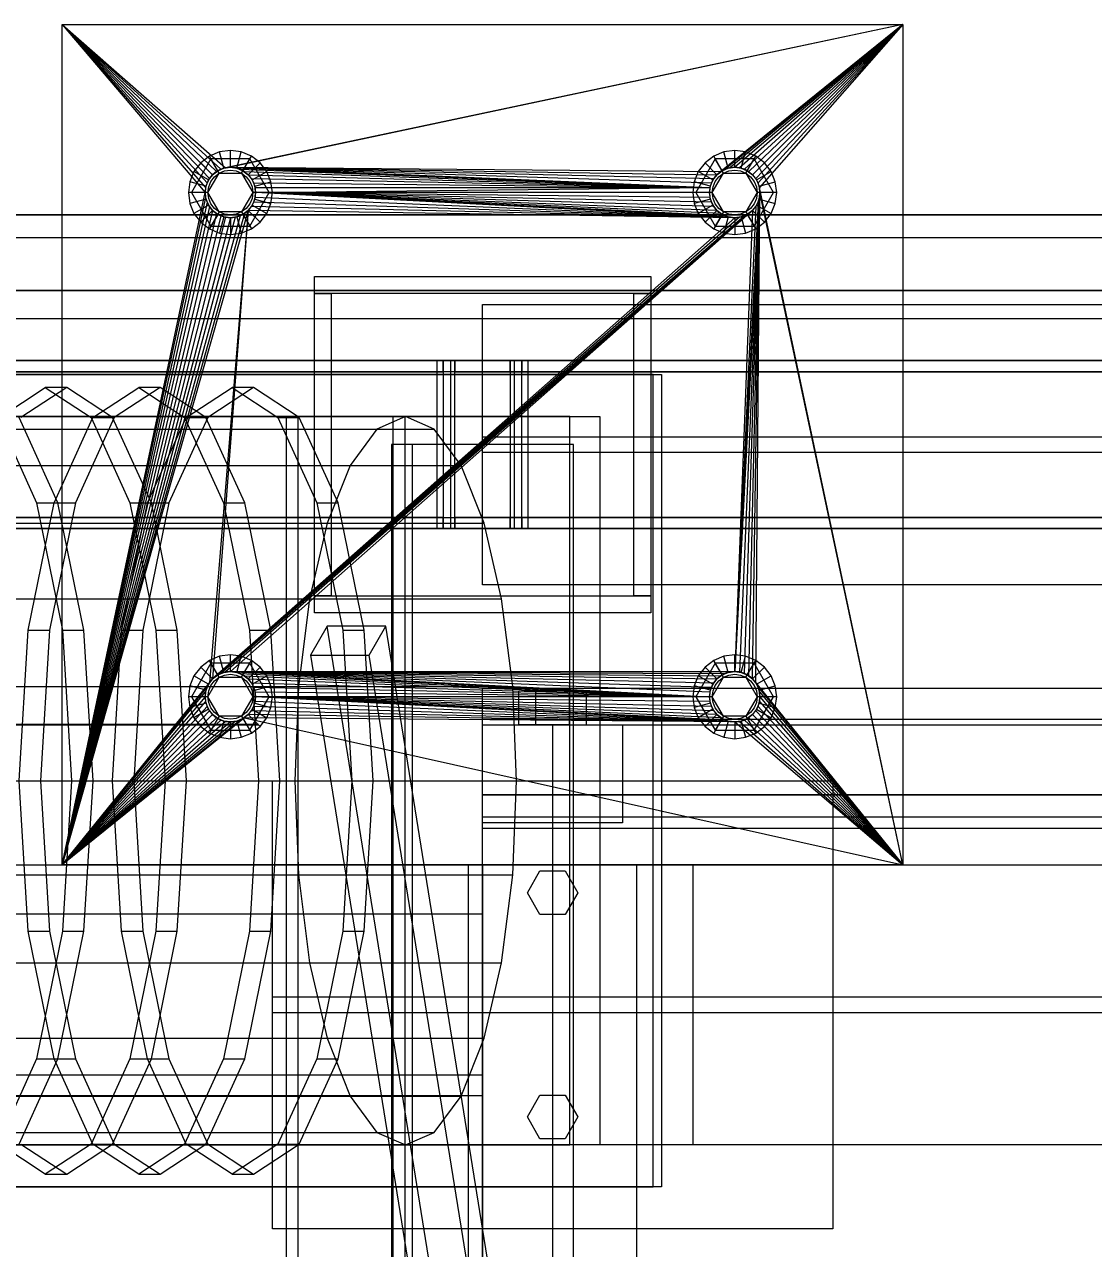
# Model space of a CAD drawing. Header units: millimetres. Extents: x -1970 to 34302, y -65268 to 6837.
# Drawn here: x 10406 to 10787.6, y -17537 to -17100 of the extents above; entities that cross this region are included whole.
import ezdxf

# ---------------------------------------------------------------- set-up
doc = ezdxf.new("R2010")
doc.units = ezdxf.units.MM
for name, color, linetype, lineweight in [('COTAS_O', 1, 'Continuous', 0), ('superior_C01', 7, 'Continuous', 0), ('superior_mezcladora', 7, 'Continuous', 0)]:
    doc.layers.add(name, color=color, linetype=linetype, lineweight=lineweight)
doc.dimstyles.new('R19_100', dxfattribs={"dimtxt": 250, "dimasz": 150, "dimexe": 150, "dimexo": 80, "dimgap": 100, "dimtad": 1, "dimtih": 1, "dimtoh": 1, "dimdsep": 46, "dimcen": 0.09, "dimadec": 0, "dimazin": 0, "dimtfac": 1, "dimtdec": 4, "dimtofl": 0, "dimtmove": 0, "dimatfit": 3, "dimfxl": 1, "dimtolj": 1, "dimtzin": 0, "dimarcsym": 0})

# ---------------------------------------------------------------- blocks, each defined once
blk = doc.blocks.new('*D29')
at = {"layer": 'COTAS_O', "color": 0, "lineweight": -2, "transparency": 16777216}
for p, q in [((10489.53, -17350), (9719.53, -17350)), ((9869.53, -18500), (9869.53, -17500)), ((10489.53, -18650), (9719.53, -18650))]:
    blk.add_line(p, q, dxfattribs=at)
at = {"layer": 'COTAS_O', "color": 0, "transparency": 16777216}
for points in [[(9844.53, -17500), (9894.53, -17500), (9869.53, -17350)], [(9844.53, -18500), (9894.53, -18500), (9869.53, -18650)]]:
    blk.add_solid(points, dxfattribs=at)
at = {"layer": 'Defpoints', "color": 0, "transparency": 16777216}
for p in [(9869.53, -17350), (10569.53, -17350), (10569.53, -18650)]:
    blk.add_point(p, dxfattribs=at)

msp = doc.modelspace()

# ---------------------------------------------------------------- linework, layer by layer
at = {"layer": 'superior_C01'}
for p, q in [((9981.833, -17168), (10981.847, -17168)), ((10997.373, -17168), (9997.359, -17168)), ((9981.833, -17176), (10981.847, -17176)), ((9997.359, -17176), (10997.373, -17176)), ((9982.435, -17195), (10977.904, -17195)), ((10978.585, -17195), (9983.117, -17195)), ((9991.539, -17195), (10992.917, -17195)), ((10993.122, -17195), (9991.743, -17195)), ((9982.435, -17205), (10977.904, -17205)), ((9983.117, -17205), (10978.585, -17205)), ((9991.539, -17205), (10992.917, -17205)), ((9991.743, -17205), (10993.122, -17205)), ((10630.4, -17225), (9906.46, -17225)), ((9909.504, -17225), (10633.444, -17225)), ((10630.4, -17515), (10630.4, -17225)), ((10630.4, -17225), (10633.444, -17225)), ((10633.444, -17225), (10633.444, -17515)), ((10397.127, -17240.287), (10413.481, -17229.6)), ((10421.102, -17229.6), (10404.748, -17240.287)), ((10413.481, -17229.6), (10429.835, -17240.287)), ((10421.102, -17229.6), (10413.481, -17229.6)), ((10437.455, -17240.287), (10421.102, -17229.6)), ((10430.467, -17240.287), (10446.82, -17229.6)), ((10454.441, -17229.6), (10438.087, -17240.287)), ((10446.82, -17229.6), (10463.174, -17240.287)), ((10454.441, -17229.6), (10446.82, -17229.6)), ((10470.795, -17240.287), (10454.441, -17229.6)), ((10463.806, -17240.287), (10480.16, -17229.6)), ((10487.78, -17229.6), (10471.426, -17240.287)), ((10480.16, -17229.6), (10496.514, -17240.287)), ((10487.78, -17229.6), (10480.16, -17229.6)), ((10504.134, -17240.287), (10487.78, -17229.6)), ((10542.076, -17240), (10084.851, -17240)), ((10600.696, -17240), (10105.369, -17240)), ((10116.022, -17240), (10611.349, -17240)), ((10396.496, -17240.287), (10410.36, -17270.722)), ((10417.98, -17270.722), (10404.116, -17240.287)), ((10416.603, -17270.722), (10430.467, -17240.287)), ((10438.087, -17240.287), (10424.223, -17270.722)), ((10429.835, -17240.287), (10443.699, -17270.722)), ((10429.835, -17240.287), (10437.455, -17240.287)), ((10430.467, -17240.287), (10438.087, -17240.287)), ((10451.319, -17270.722), (10437.455, -17240.287)), ((10449.942, -17270.722), (10463.806, -17240.287)), ((10471.426, -17240.287), (10457.562, -17270.722)), ((10463.174, -17240.287), (10477.038, -17270.722)), ((10463.174, -17240.287), (10470.795, -17240.287)), ((10463.806, -17240.287), (10471.426, -17240.287)), ((10484.659, -17270.722), (10470.795, -17240.287)), ((10496.514, -17240.287), (10510.378, -17270.722)), ((10496.514, -17240.287), (10504.134, -17240.287)), ((10537.58, -17240), (10499.478, -17240)), ((10499.478, -17240), (10499.478, -17585)), ((10503.739, -17240), (10499.478, -17240)), ((10503.739, -17585), (10503.739, -17240)), ((10503.739, -17240), (10541.841, -17240)), ((10517.998, -17270.722), (10504.134, -17240.287)), ((10542.076, -17240), (10531.834, -17244.43)), ((10537.58, -17585), (10537.58, -17240)), ((10537.58, -17240), (10541.841, -17240)), ((10541.841, -17240), (10541.841, -17585)), ((10552.317, -17244.43), (10542.076, -17240)), ((10600.696, -17500), (10600.696, -17240)), ((10600.696, -17240), (10611.349, -17240)), ((10611.349, -17240), (10611.349, -17500)), ((10074.61, -17244.43), (10531.834, -17244.43)), ((10095.092, -17244.43), (10552.317, -17244.43)), ((10531.834, -17244.43), (10522.291, -17257.417)), ((10561.86, -17257.417), (10552.317, -17244.43)), ((10065.066, -17257.417), (10522.291, -17257.417)), ((10104.635, -17257.417), (10561.86, -17257.417)), ((10522.291, -17257.417), (10514.096, -17278.076)), ((10570.055, -17278.076), (10561.86, -17257.417)), ((10407.339, -17316.271), (10416.603, -17270.722)), ((10410.36, -17270.722), (10419.623, -17316.271)), ((10410.36, -17270.722), (10417.98, -17270.722)), ((10424.223, -17270.722), (10414.959, -17316.271)), ((10416.603, -17270.722), (10424.223, -17270.722)), ((10427.244, -17316.271), (10417.98, -17270.722)), ((10440.678, -17316.271), (10449.942, -17270.722)), ((10443.699, -17270.722), (10452.963, -17316.271)), ((10443.699, -17270.722), (10451.319, -17270.722)), ((10457.562, -17270.722), (10448.299, -17316.271)), ((10449.942, -17270.722), (10457.562, -17270.722)), ((10460.583, -17316.271), (10451.319, -17270.722)), ((10477.038, -17270.722), (10486.302, -17316.271)), ((10477.038, -17270.722), (10484.659, -17270.722)), ((10493.922, -17316.271), (10484.659, -17270.722)), ((10510.378, -17270.722), (10519.641, -17316.271)), ((10510.378, -17270.722), (10517.998, -17270.722)), ((10527.262, -17316.271), (10517.998, -17270.722)), ((10056.871, -17278.076), (10514.096, -17278.076)), ((10112.83, -17278.076), (10570.055, -17278.076)), ((10514.096, -17278.076), (10507.808, -17305)), ((10576.343, -17305), (10570.055, -17278.076)), ((10050.583, -17305), (10507.808, -17305)), ((10119.119, -17305), (10576.343, -17305)), ((10507.808, -17305), (10503.855, -17336.354)), ((10580.296, -17336.354), (10576.343, -17305)), ((10404.086, -17370), (10407.339, -17316.271)), ((10407.339, -17316.271), (10414.959, -17316.271)), ((10414.959, -17316.271), (10411.706, -17370)), ((10419.623, -17316.271), (10422.876, -17370)), ((10419.623, -17316.271), (10427.244, -17316.271)), ((10430.497, -17370), (10427.244, -17316.271)), ((10437.425, -17370), (10440.678, -17316.271)), ((10440.678, -17316.271), (10448.299, -17316.271)), ((10448.299, -17316.271), (10445.046, -17370)), ((10452.963, -17316.271), (10456.216, -17370)), ((10452.963, -17316.271), (10460.583, -17316.271)), ((10463.836, -17370), (10460.583, -17316.271)), ((10486.302, -17316.271), (10489.555, -17370)), ((10486.302, -17316.271), (10493.922, -17316.271)), ((10497.175, -17370), (10493.922, -17316.271)), ((10514.055, -17314.864), (10508.134, -17325.136)), ((10535.011, -17314.864), (10514.055, -17314.864)), ((10554.233, -17564.864), (10514.055, -17314.864)), ((10519.641, -17316.271), (10522.894, -17370)), ((10519.641, -17316.271), (10527.262, -17316.271)), ((10530.515, -17370), (10527.262, -17316.271)), ((10529.09, -17325.136), (10535.011, -17314.864)), ((10575.189, -17564.864), (10535.011, -17314.864)), ((10508.134, -17325.136), (10529.09, -17325.136)), ((10508.134, -17325.136), (10548.311, -17575.136)), ((10569.267, -17575.136), (10529.09, -17325.136)), ((10046.63, -17336.354), (10503.855, -17336.354)), ((10123.071, -17336.354), (10580.296, -17336.354)), ((10503.855, -17336.354), (10502.507, -17370)), ((10581.645, -17370), (10580.296, -17336.354)), ((10045.282, -17370), (10502.507, -17370)), ((10124.42, -17370), (10581.645, -17370)), ((10407.339, -17423.729), (10404.086, -17370)), ((10404.086, -17370), (10411.706, -17370)), ((10411.706, -17370), (10414.959, -17423.729)), ((10422.876, -17370), (10419.623, -17423.729)), ((10422.876, -17370), (10430.497, -17370)), ((10427.244, -17423.729), (10430.497, -17370)), ((10440.678, -17423.729), (10437.425, -17370)), ((10437.425, -17370), (10445.046, -17370)), ((10445.046, -17370), (10448.299, -17423.729)), ((10456.216, -17370), (10452.963, -17423.729)), ((10456.216, -17370), (10463.836, -17370)), ((10460.583, -17423.729), (10463.836, -17370)), ((10489.555, -17370), (10486.302, -17423.729)), ((10489.555, -17370), (10497.175, -17370)), ((10493.922, -17423.729), (10497.175, -17370)), ((10502.507, -17370), (10503.855, -17403.646)), ((10522.894, -17370), (10519.641, -17423.729)), ((10522.894, -17370), (10530.515, -17370)), ((10527.262, -17423.729), (10530.515, -17370)), ((10580.296, -17403.646), (10581.645, -17370)), ((10046.63, -17403.646), (10503.855, -17403.646)), ((10123.071, -17403.646), (10580.296, -17403.646)), ((10503.855, -17403.646), (10507.808, -17435)), ((10576.343, -17435), (10580.296, -17403.646)), ((10416.603, -17469.278), (10407.339, -17423.729)), ((10407.339, -17423.729), (10414.959, -17423.729)), ((10419.623, -17423.729), (10410.36, -17469.278)), ((10414.959, -17423.729), (10424.223, -17469.278)), ((10417.98, -17469.278), (10427.244, -17423.729)), ((10419.623, -17423.729), (10427.244, -17423.729)), ((10449.942, -17469.278), (10440.678, -17423.729)), ((10440.678, -17423.729), (10448.299, -17423.729)), ((10452.963, -17423.729), (10443.699, -17469.278)), ((10448.299, -17423.729), (10457.562, -17469.278)), ((10451.319, -17469.278), (10460.583, -17423.729)), ((10452.963, -17423.729), (10460.583, -17423.729)), ((10486.302, -17423.729), (10477.038, -17469.278)), ((10484.659, -17469.278), (10493.922, -17423.729)), ((10486.302, -17423.729), (10493.922, -17423.729)), ((10519.641, -17423.729), (10510.378, -17469.278)), ((10517.998, -17469.278), (10527.262, -17423.729)), ((10519.641, -17423.729), (10527.262, -17423.729)), ((10050.583, -17435), (10507.808, -17435)), ((10119.119, -17435), (10576.343, -17435)), ((10507.808, -17435), (10514.096, -17461.924)), ((10570.055, -17461.924), (10576.343, -17435)), ((10056.871, -17461.924), (10514.096, -17461.924)), ((10112.83, -17461.924), (10570.055, -17461.924)), ((10514.096, -17461.924), (10522.291, -17482.583)), ((10561.86, -17482.583), (10570.055, -17461.924)), ((10410.36, -17469.278), (10396.496, -17499.713)), ((10404.116, -17499.713), (10417.98, -17469.278)), ((10410.36, -17469.278), (10417.98, -17469.278)), ((10430.467, -17499.713), (10416.603, -17469.278)), ((10416.603, -17469.278), (10424.223, -17469.278)), ((10424.223, -17469.278), (10438.087, -17499.713)), ((10443.699, -17469.278), (10429.835, -17499.713)), ((10437.455, -17499.713), (10451.319, -17469.278)), ((10443.699, -17469.278), (10451.319, -17469.278)), ((10463.806, -17499.713), (10449.942, -17469.278)), ((10449.942, -17469.278), (10457.562, -17469.278)), ((10457.562, -17469.278), (10471.426, -17499.713)), ((10477.038, -17469.278), (10463.174, -17499.713)), ((10470.795, -17499.713), (10484.659, -17469.278)), ((10477.038, -17469.278), (10484.659, -17469.278)), ((10510.378, -17469.278), (10496.514, -17499.713)), ((10504.134, -17499.713), (10517.998, -17469.278)), ((10510.378, -17469.278), (10517.998, -17469.278)), ((10065.066, -17482.583), (10522.291, -17482.583)), ((10104.635, -17482.583), (10561.86, -17482.583)), ((10522.291, -17482.583), (10531.834, -17495.57)), ((10552.317, -17495.57), (10561.86, -17482.583)), ((10074.61, -17495.57), (10531.834, -17495.57)), ((10095.092, -17495.57), (10552.317, -17495.57)), ((10531.834, -17495.57), (10542.076, -17500)), ((10542.076, -17500), (10552.317, -17495.57)), ((10084.851, -17500), (10542.076, -17500)), ((10105.369, -17500), (10600.696, -17500)), ((10611.349, -17500), (10116.022, -17500)), ((10413.481, -17510.4), (10397.127, -17499.713)), ((10404.748, -17499.713), (10421.102, -17510.4)), ((10429.835, -17499.713), (10413.481, -17510.4)), ((10421.102, -17510.4), (10437.455, -17499.713)), ((10429.835, -17499.713), (10437.455, -17499.713)), ((10446.82, -17510.4), (10430.467, -17499.713)), ((10430.467, -17499.713), (10438.087, -17499.713)), ((10438.087, -17499.713), (10454.441, -17510.4)), ((10463.174, -17499.713), (10446.82, -17510.4)), ((10454.441, -17510.4), (10470.795, -17499.713)), ((10463.174, -17499.713), (10470.795, -17499.713)), ((10480.16, -17510.4), (10463.806, -17499.713)), ((10463.806, -17499.713), (10471.426, -17499.713)), ((10471.426, -17499.713), (10487.78, -17510.4)), ((10496.514, -17499.713), (10480.16, -17510.4)), ((10487.78, -17510.4), (10504.134, -17499.713)), ((10496.514, -17499.713), (10504.134, -17499.713)), ((10611.349, -17500), (10600.696, -17500)), ((10413.481, -17510.4), (10421.102, -17510.4)), ((10446.82, -17510.4), (10454.441, -17510.4)), ((10480.16, -17510.4), (10487.78, -17510.4)), ((9906.46, -17515), (10630.4, -17515)), ((10633.444, -17515), (9909.504, -17515)), ((10633.444, -17515), (10630.4, -17515))]:
    msp.add_line(p, q, dxfattribs=at)
at = {"layer": 'superior_mezcladora'}
for p, q in [((10419.529, -17400), (10419.529, -17100)), ((10419.529, -17100), (10470.529, -17160)), ((10419.529, -17100), (10470.702, -17158.244)), ((10419.529, -17100), (10471.214, -17156.556)), ((10419.529, -17100), (10472.045, -17155)), ((10419.529, -17100), (10473.165, -17153.636)), ((10419.529, -17100), (10474.528, -17152.517)), ((10419.529, -17100), (10476.084, -17151.685)), ((10419.529, -17100), (10477.773, -17151.173)), ((10419.529, -17100), (10719.529, -17100)), ((10719.529, -17100), (10477.773, -17151.173)), ((10719.529, -17100), (10479.529, -17151)), ((10719.529, -17100), (10654.528, -17152.517)), ((10719.529, -17100), (10656.084, -17151.685)), ((10719.529, -17100), (10657.773, -17151.173)), ((10719.529, -17100), (10659.529, -17151)), ((10719.529, -17100), (10661.284, -17151.173)), ((10719.529, -17100), (10662.973, -17151.685)), ((10719.529, -17100), (10664.529, -17152.517)), ((10719.529, -17100), (10665.893, -17153.636)), ((10719.529, -17100), (10667.012, -17155)), ((10719.529, -17100), (10667.843, -17156.556)), ((10719.529, -17100), (10668.356, -17158.244)), ((10719.529, -17100), (10719.529, -17400)), ((10472.029, -17147.01), (10468.922, -17149.393)), ((10475.646, -17145.511), (10472.029, -17147.01)), ((10475.029, -17152.206), (10472.029, -17147.01)), ((10479.529, -17145), (10475.646, -17145.511)), ((10477.199, -17151.307), (10475.646, -17145.511)), ((10483.411, -17145.511), (10479.529, -17145)), ((10479.529, -17151), (10479.529, -17145)), ((10481.858, -17151.307), (10483.411, -17145.511)), ((10487.029, -17147.01), (10483.411, -17145.511)), ((10484.029, -17152.206), (10487.029, -17147.01)), ((10490.135, -17149.393), (10487.029, -17147.01)), ((10652.029, -17147.01), (10648.922, -17149.393)), ((10655.646, -17145.511), (10652.029, -17147.01)), ((10655.029, -17152.206), (10652.029, -17147.01)), ((10659.529, -17145), (10655.646, -17145.511)), ((10657.199, -17151.307), (10655.646, -17145.511)), ((10663.411, -17145.511), (10659.529, -17145)), ((10659.529, -17151), (10659.529, -17145)), ((10661.858, -17151.307), (10663.411, -17145.511)), ((10667.029, -17147.01), (10663.411, -17145.511)), ((10664.029, -17152.206), (10667.029, -17147.01)), ((10670.135, -17149.393), (10667.029, -17147.01)), ((10472.604, -17148.006), (10465.679, -17160)), ((10468.922, -17149.393), (10466.538, -17152.5)), ((10473.165, -17153.636), (10468.922, -17149.393)), ((10486.454, -17148.006), (10472.604, -17148.006)), ((10475.529, -17153.072), (10472.604, -17148.006)), ((10473.165, -17153.636), (10475.029, -17152.206)), ((10476.084, -17151.685), (10474.528, -17152.517)), ((10475.029, -17152.206), (10477.199, -17151.307)), ((10477.773, -17151.173), (10476.084, -17151.685)), ((10477.199, -17151.307), (10479.529, -17151)), ((10477.458, -17152.273), (10479.529, -17152)), ((10479.529, -17151), (10477.773, -17151.173)), ((10481.284, -17151.173), (10479.529, -17151)), ((10479.529, -17151), (10650.702, -17158.244)), ((10479.529, -17151), (10651.214, -17156.556)), ((10479.529, -17151), (10652.045, -17155)), ((10479.529, -17151), (10653.165, -17153.636)), ((10479.529, -17151), (10654.528, -17152.517)), ((10479.529, -17151), (10481.858, -17151.307)), ((10479.529, -17152), (10481.599, -17152.273)), ((10482.973, -17151.685), (10481.284, -17151.173)), ((10481.284, -17151.173), (10650.702, -17158.244)), ((10481.858, -17151.307), (10484.029, -17152.206)), ((10484.529, -17152.517), (10482.973, -17151.685)), ((10482.973, -17151.685), (10650.702, -17158.244)), ((10483.529, -17153.072), (10486.454, -17148.006)), ((10484.029, -17152.206), (10485.893, -17153.636)), ((10485.893, -17153.636), (10490.135, -17149.393)), ((10493.379, -17160), (10486.454, -17148.006)), ((10492.519, -17152.5), (10490.135, -17149.393)), ((10652.604, -17148.006), (10645.679, -17160)), ((10648.922, -17149.393), (10646.538, -17152.5)), ((10653.165, -17153.636), (10648.922, -17149.393)), ((10666.454, -17148.006), (10652.604, -17148.006)), ((10655.529, -17153.072), (10652.604, -17148.006)), ((10653.165, -17153.636), (10655.029, -17152.206)), ((10656.084, -17151.685), (10654.528, -17152.517)), ((10655.029, -17152.206), (10657.199, -17151.307)), ((10657.773, -17151.173), (10656.084, -17151.685)), ((10657.199, -17151.307), (10659.529, -17151)), ((10657.458, -17152.273), (10659.529, -17152)), ((10659.529, -17151), (10657.773, -17151.173)), ((10661.284, -17151.173), (10659.529, -17151)), ((10659.529, -17151), (10661.858, -17151.307)), ((10659.529, -17152), (10661.599, -17152.273)), ((10662.973, -17151.685), (10661.284, -17151.173)), ((10661.858, -17151.307), (10664.029, -17152.206)), ((10664.529, -17152.517), (10662.973, -17151.685)), ((10663.529, -17153.072), (10666.454, -17148.006)), ((10664.029, -17152.206), (10665.893, -17153.636)), ((10665.893, -17153.636), (10670.135, -17149.393)), ((10673.379, -17160), (10666.454, -17148.006)), ((10672.519, -17152.5), (10670.135, -17149.393)), ((10465.04, -17156.118), (10464.529, -17160)), ((10466.538, -17152.5), (10465.04, -17156.118)), ((10470.835, -17157.671), (10465.04, -17156.118)), ((10471.734, -17155.5), (10466.538, -17152.5)), ((10471.214, -17156.556), (10470.702, -17158.244)), ((10470.835, -17157.671), (10471.734, -17155.5)), ((10472.045, -17155), (10471.214, -17156.556)), ((10471.529, -17160), (10475.529, -17153.072)), ((10471.734, -17155.5), (10473.165, -17153.636)), ((10471.801, -17157.929), (10472.6, -17156)), ((10473.165, -17153.636), (10472.045, -17155)), ((10472.6, -17156), (10473.872, -17154.343)), ((10474.528, -17152.517), (10473.165, -17153.636)), ((10473.872, -17154.343), (10475.529, -17153.072)), ((10475.529, -17153.072), (10477.458, -17152.273)), ((10475.529, -17153.072), (10483.529, -17153.072)), ((10481.599, -17152.273), (10483.529, -17153.072)), ((10483.529, -17153.072), (10485.185, -17154.343)), ((10483.529, -17153.072), (10487.529, -17160)), ((10485.893, -17153.636), (10484.529, -17152.517)), ((10484.529, -17152.517), (10650.702, -17158.244)), ((10485.185, -17154.343), (10486.457, -17156)), ((10487.012, -17155), (10485.893, -17153.636)), ((10485.893, -17153.636), (10650.702, -17158.244)), ((10485.893, -17153.636), (10487.323, -17155.5)), ((10486.457, -17156), (10487.256, -17157.929)), ((10487.843, -17156.556), (10487.012, -17155)), ((10487.012, -17155), (10650.702, -17158.244)), ((10487.323, -17155.5), (10492.519, -17152.5)), ((10487.323, -17155.5), (10488.222, -17157.671)), ((10488.356, -17158.244), (10487.843, -17156.556)), ((10487.843, -17156.556), (10650.702, -17158.244)), ((10488.222, -17157.671), (10494.017, -17156.118)), ((10494.017, -17156.118), (10492.519, -17152.5)), ((10494.529, -17160), (10494.017, -17156.118)), ((10645.04, -17156.118), (10644.529, -17160)), ((10646.538, -17152.5), (10645.04, -17156.118)), ((10650.835, -17157.671), (10645.04, -17156.118)), ((10651.734, -17155.5), (10646.538, -17152.5)), ((10651.214, -17156.556), (10650.702, -17158.244)), ((10650.835, -17157.671), (10651.734, -17155.5)), ((10652.045, -17155), (10651.214, -17156.556)), ((10651.529, -17160), (10655.529, -17153.072)), ((10651.734, -17155.5), (10653.165, -17153.636)), ((10651.801, -17157.929), (10652.6, -17156)), ((10653.165, -17153.636), (10652.045, -17155)), ((10652.6, -17156), (10653.872, -17154.343)), ((10654.528, -17152.517), (10653.165, -17153.636)), ((10653.872, -17154.343), (10655.529, -17153.072)), ((10655.529, -17153.072), (10657.458, -17152.273)), ((10655.529, -17153.072), (10663.529, -17153.072)), ((10661.599, -17152.273), (10663.529, -17153.072)), ((10663.529, -17153.072), (10665.185, -17154.343)), ((10663.529, -17153.072), (10667.529, -17160)), ((10665.893, -17153.636), (10664.529, -17152.517)), ((10665.185, -17154.343), (10666.457, -17156)), ((10667.012, -17155), (10665.893, -17153.636)), ((10665.893, -17153.636), (10667.323, -17155.5)), ((10666.457, -17156), (10667.256, -17157.929)), ((10667.843, -17156.556), (10667.012, -17155)), ((10667.323, -17155.5), (10672.519, -17152.5)), ((10667.323, -17155.5), (10668.222, -17157.671)), ((10668.356, -17158.244), (10667.843, -17156.556)), ((10668.222, -17157.671), (10674.017, -17156.118)), ((10674.017, -17156.118), (10672.519, -17152.5)), ((10674.529, -17160), (10674.017, -17156.118)), ((10419.529, -17400), (10470.529, -17160)), ((10470.529, -17160), (10464.529, -17160)), ((10464.529, -17160), (10465.04, -17163.882)), ((10471.529, -17160), (10465.679, -17160)), ((10465.679, -17160), (10472.604, -17171.994)), ((10470.529, -17160), (10470.835, -17157.671)), ((10470.702, -17158.244), (10470.529, -17160)), ((10470.529, -17160), (10470.702, -17161.756)), ((10470.835, -17162.329), (10470.529, -17160)), ((10471.529, -17160), (10471.801, -17157.929)), ((10471.801, -17162.071), (10471.529, -17160)), ((10475.529, -17166.928), (10471.529, -17160)), ((10487.529, -17160), (10483.529, -17166.928)), ((10486.454, -17171.994), (10493.379, -17160)), ((10487.256, -17157.929), (10487.529, -17160)), ((10487.529, -17160), (10487.256, -17162.071)), ((10493.379, -17160), (10487.529, -17160)), ((10488.222, -17157.671), (10488.529, -17160)), ((10488.529, -17160), (10488.222, -17162.329)), ((10488.529, -17160), (10488.356, -17158.244)), ((10488.356, -17158.244), (10650.702, -17158.244)), ((10488.356, -17161.756), (10488.529, -17160)), ((10488.529, -17160), (10650.702, -17158.244)), ((10650.529, -17160), (10488.529, -17160)), ((10650.702, -17161.756), (10488.529, -17160)), ((10651.214, -17163.444), (10488.529, -17160)), ((10652.045, -17165), (10488.529, -17160)), ((10653.165, -17166.364), (10488.529, -17160)), ((10654.528, -17167.483), (10488.529, -17160)), ((10656.084, -17168.315), (10488.529, -17160)), ((10657.773, -17168.827), (10488.529, -17160)), ((10659.529, -17169), (10488.529, -17160)), ((10494.529, -17160), (10488.529, -17160)), ((10494.017, -17163.882), (10494.529, -17160)), ((10650.529, -17160), (10644.529, -17160)), ((10644.529, -17160), (10645.04, -17163.882)), ((10651.529, -17160), (10645.679, -17160)), ((10645.679, -17160), (10652.604, -17171.994)), ((10650.529, -17160), (10650.835, -17157.671)), ((10650.702, -17158.244), (10650.529, -17160)), ((10650.529, -17160), (10650.702, -17161.756)), ((10650.835, -17162.329), (10650.529, -17160)), ((10651.529, -17160), (10651.801, -17157.929)), ((10651.801, -17162.071), (10651.529, -17160)), ((10655.529, -17166.928), (10651.529, -17160)), ((10668.529, -17160), (10659.529, -17331)), ((10668.529, -17160), (10661.284, -17331.173)), ((10662.973, -17331.685), (10668.529, -17160)), ((10667.529, -17160), (10663.529, -17166.928)), ((10664.529, -17332.517), (10668.529, -17160)), ((10665.893, -17333.636), (10668.529, -17160)), ((10666.454, -17171.994), (10673.379, -17160)), ((10667.012, -17335), (10668.529, -17160)), ((10667.256, -17157.929), (10667.529, -17160)), ((10667.529, -17160), (10667.256, -17162.071)), ((10673.379, -17160), (10667.529, -17160)), ((10668.222, -17157.671), (10668.529, -17160)), ((10668.529, -17160), (10668.222, -17162.329)), ((10719.529, -17400), (10668.356, -17158.244)), ((10668.529, -17160), (10668.356, -17158.244)), ((10668.356, -17161.756), (10668.529, -17160)), ((10719.529, -17400), (10668.529, -17160)), ((10674.529, -17160), (10668.529, -17160)), ((10674.017, -17163.882), (10674.529, -17160)), ((10470.702, -17161.756), (10419.529, -17400)), ((10471.214, -17163.444), (10419.529, -17400)), ((10472.045, -17165), (10419.529, -17400)), ((10470.835, -17162.329), (10465.04, -17163.882)), ((10465.04, -17163.882), (10466.538, -17167.5)), ((10471.734, -17164.5), (10466.538, -17167.5)), ((10470.702, -17161.756), (10471.214, -17163.444)), ((10471.734, -17164.5), (10470.835, -17162.329)), ((10471.214, -17163.444), (10472.045, -17165)), ((10473.165, -17166.364), (10471.734, -17164.5)), ((10472.6, -17164), (10471.801, -17162.071)), ((10472.045, -17165), (10473.165, -17166.364)), ((10473.872, -17165.657), (10472.6, -17164)), ((10486.457, -17164), (10485.185, -17165.657)), ((10487.323, -17164.5), (10485.893, -17166.364)), ((10485.893, -17166.364), (10487.012, -17165)), ((10487.256, -17162.071), (10486.457, -17164)), ((10487.012, -17165), (10487.843, -17163.444)), ((10659.529, -17169), (10487.012, -17165)), ((10488.222, -17162.329), (10487.323, -17164.5)), ((10487.323, -17164.5), (10492.519, -17167.5)), ((10487.843, -17163.444), (10488.356, -17161.756)), ((10659.529, -17169), (10487.843, -17163.444)), ((10488.222, -17162.329), (10494.017, -17163.882)), ((10659.529, -17169), (10488.356, -17161.756)), ((10492.519, -17167.5), (10494.017, -17163.882)), ((10650.835, -17162.329), (10645.04, -17163.882)), ((10645.04, -17163.882), (10646.538, -17167.5)), ((10651.734, -17164.5), (10646.538, -17167.5)), ((10650.702, -17161.756), (10651.214, -17163.444)), ((10651.734, -17164.5), (10650.835, -17162.329)), ((10651.214, -17163.444), (10652.045, -17165)), ((10653.165, -17166.364), (10651.734, -17164.5)), ((10652.6, -17164), (10651.801, -17162.071)), ((10652.045, -17165), (10653.165, -17166.364)), ((10653.872, -17165.657), (10652.6, -17164)), ((10668.356, -17161.756), (10659.529, -17331)), ((10667.843, -17163.444), (10659.529, -17331)), ((10667.012, -17165), (10659.529, -17331)), ((10666.457, -17164), (10665.185, -17165.657)), ((10667.323, -17164.5), (10665.893, -17166.364)), ((10665.893, -17166.364), (10667.012, -17165)), ((10667.256, -17162.071), (10666.457, -17164)), ((10667.012, -17165), (10667.843, -17163.444)), ((10668.222, -17162.329), (10667.323, -17164.5)), ((10667.323, -17164.5), (10672.519, -17167.5)), ((10667.843, -17163.444), (10668.356, -17161.756)), ((10668.222, -17162.329), (10674.017, -17163.882)), ((10672.519, -17167.5), (10674.017, -17163.882)), ((10473.165, -17166.364), (10419.529, -17400)), ((10485.893, -17166.364), (10419.529, -17400)), ((10474.528, -17167.483), (10419.529, -17400)), ((10484.529, -17167.483), (10419.529, -17400)), ((10476.084, -17168.315), (10419.529, -17400)), ((10482.973, -17168.315), (10419.529, -17400)), ((10477.773, -17168.827), (10419.529, -17400)), ((10481.284, -17168.827), (10419.529, -17400)), ((10479.529, -17169), (10419.529, -17400)), ((10466.538, -17167.5), (10468.922, -17170.607)), ((10473.165, -17166.364), (10468.922, -17170.607)), ((10475.029, -17167.794), (10472.029, -17172.99)), ((10485.893, -17166.364), (10472.045, -17335)), ((10475.529, -17166.928), (10472.604, -17171.994)), ((10473.165, -17166.364), (10474.528, -17167.483)), ((10485.893, -17166.364), (10473.165, -17333.636)), ((10665.893, -17166.364), (10473.165, -17333.636)), ((10475.029, -17167.794), (10473.165, -17166.364)), ((10664.529, -17167.483), (10473.165, -17333.636)), ((10662.973, -17168.315), (10473.165, -17333.636)), ((10661.284, -17168.827), (10473.165, -17333.636)), ((10659.529, -17169), (10473.165, -17333.636)), ((10475.529, -17166.928), (10473.872, -17165.657)), ((10665.893, -17166.364), (10474.528, -17332.517)), ((10474.528, -17167.483), (10476.084, -17168.315)), ((10477.199, -17168.693), (10475.029, -17167.794)), ((10477.458, -17167.727), (10475.529, -17166.928)), ((10483.529, -17166.928), (10475.529, -17166.928)), ((10477.199, -17168.693), (10475.646, -17174.489)), ((10665.893, -17166.364), (10476.084, -17331.685)), ((10476.084, -17168.315), (10477.773, -17168.827)), ((10479.529, -17169), (10477.199, -17168.693)), ((10479.529, -17168), (10477.458, -17167.727)), ((10665.893, -17166.364), (10477.773, -17331.173)), ((10477.773, -17168.827), (10479.529, -17169)), ((10665.893, -17166.364), (10479.529, -17331)), ((10481.599, -17167.727), (10479.529, -17168)), ((10481.858, -17168.693), (10479.529, -17169)), ((10479.529, -17169), (10481.284, -17168.827)), ((10479.529, -17169), (10479.529, -17175)), ((10481.284, -17168.827), (10482.973, -17168.315)), ((10483.529, -17166.928), (10481.599, -17167.727)), ((10484.029, -17167.794), (10481.858, -17168.693)), ((10481.858, -17168.693), (10483.411, -17174.489)), ((10482.973, -17168.315), (10484.529, -17167.483)), ((10485.185, -17165.657), (10483.529, -17166.928)), ((10483.529, -17166.928), (10486.454, -17171.994)), ((10485.893, -17166.364), (10484.029, -17167.794)), ((10484.029, -17167.794), (10487.029, -17172.99)), ((10484.529, -17167.483), (10485.893, -17166.364)), ((10659.529, -17169), (10485.893, -17166.364)), ((10485.893, -17166.364), (10490.135, -17170.607)), ((10490.135, -17170.607), (10492.519, -17167.5)), ((10646.538, -17167.5), (10648.922, -17170.607)), ((10653.165, -17166.364), (10648.922, -17170.607)), ((10655.029, -17167.794), (10652.029, -17172.99)), ((10655.529, -17166.928), (10652.604, -17171.994)), ((10653.165, -17166.364), (10654.528, -17167.483)), ((10655.029, -17167.794), (10653.165, -17166.364)), ((10655.529, -17166.928), (10653.872, -17165.657)), ((10654.528, -17167.483), (10656.084, -17168.315)), ((10657.199, -17168.693), (10655.029, -17167.794)), ((10657.458, -17167.727), (10655.529, -17166.928)), ((10663.529, -17166.928), (10655.529, -17166.928)), ((10657.199, -17168.693), (10655.646, -17174.489)), ((10656.084, -17168.315), (10657.773, -17168.827)), ((10659.529, -17169), (10657.199, -17168.693)), ((10659.529, -17168), (10657.458, -17167.727)), ((10657.773, -17168.827), (10659.529, -17169)), ((10665.893, -17166.364), (10659.529, -17331)), ((10661.599, -17167.727), (10659.529, -17168)), ((10661.858, -17168.693), (10659.529, -17169)), ((10659.529, -17169), (10661.284, -17168.827)), ((10659.529, -17169), (10659.529, -17175)), ((10661.284, -17168.827), (10662.973, -17168.315)), ((10663.529, -17166.928), (10661.599, -17167.727)), ((10664.029, -17167.794), (10661.858, -17168.693)), ((10661.858, -17168.693), (10663.411, -17174.489)), ((10662.973, -17168.315), (10664.529, -17167.483)), ((10665.185, -17165.657), (10663.529, -17166.928)), ((10663.529, -17166.928), (10666.454, -17171.994)), ((10665.893, -17166.364), (10664.029, -17167.794)), ((10664.029, -17167.794), (10667.029, -17172.99)), ((10664.529, -17167.483), (10665.893, -17166.364)), ((10665.893, -17166.364), (10670.135, -17170.607)), ((10670.135, -17170.607), (10672.519, -17167.5)), ((10468.922, -17170.607), (10472.029, -17172.99)), ((10472.029, -17172.99), (10475.646, -17174.489)), ((10472.604, -17171.994), (10486.454, -17171.994)), ((10483.411, -17174.489), (10487.029, -17172.99)), ((10487.029, -17172.99), (10490.135, -17170.607)), ((10648.922, -17170.607), (10652.029, -17172.99)), ((10652.029, -17172.99), (10655.646, -17174.489)), ((10652.604, -17171.994), (10666.454, -17171.994)), ((10663.411, -17174.489), (10667.029, -17172.99)), ((10667.029, -17172.99), (10670.135, -17170.607)), ((10475.646, -17174.489), (10479.529, -17175)), ((10479.529, -17175), (10483.411, -17174.489)), ((10655.646, -17174.489), (10659.529, -17175)), ((10659.529, -17175), (10663.411, -17174.489)), ((10509.529, -17196), (10509.529, -17190)), ((10509.529, -17190), (10629.529, -17190)), ((10629.529, -17190), (10629.529, -17196)), ((10629.529, -17196), (10509.529, -17196)), ((10509.529, -17304), (10509.529, -17196)), ((10509.529, -17196), (10515.529, -17196)), ((10515.529, -17196), (10515.529, -17304)), ((10569.529, -17300), (10569.529, -17200)), ((10569.529, -17200), (16769.529, -17200)), ((10623.529, -17304), (10623.529, -17196)), ((10623.529, -17196), (10629.529, -17196)), ((10629.529, -17196), (10629.529, -17304)), ((10553.33, -17220), (9228.33, -17220)), ((9230.49, -17220), (10555.49, -17220)), ((10583.567, -17220), (9258.567, -17220)), ((9260.727, -17220), (10585.727, -17220)), ((10553.33, -17280), (10553.33, -17220)), ((10553.33, -17220), (10555.49, -17220)), ((10555.49, -17220), (10555.49, -17280)), ((10555.49, -17224), (10555.49, -17220)), ((10555.49, -17220), (10583.567, -17220)), ((12624.784, -17220), (10558.117, -17220)), ((10558.117, -17220), (10558.117, -17280)), ((10559.639, -17220), (10558.117, -17220)), ((10559.639, -17280), (10559.639, -17220)), ((10559.639, -17220), (12626.305, -17220)), ((10559.639, -17220), (10559.639, -17224)), ((10579.418, -17220), (10559.639, -17220)), ((12646.085, -17220), (10579.418, -17220)), ((10579.418, -17220), (10579.418, -17280)), ((10580.94, -17220), (10579.418, -17220)), ((10579.418, -17224), (10579.418, -17220)), ((10580.94, -17280), (10580.94, -17220)), ((10580.94, -17220), (12647.606, -17220)), ((10583.567, -17280), (10583.567, -17220)), ((10583.567, -17220), (10585.727, -17220)), ((10583.567, -17220), (10583.567, -17224)), ((10585.727, -17220), (10585.727, -17280)), ((9230.49, -17224), (10555.49, -17224)), ((10583.567, -17224), (9258.567, -17224)), ((10583.567, -17224), (10555.49, -17224)), ((10559.639, -17224), (12626.305, -17224)), ((10559.639, -17224), (10579.418, -17224)), ((12646.085, -17224), (10579.418, -17224)), ((10569.529, -17252.8), (10569.529, -17247.2)), ((10569.529, -17247.2), (16769.529, -17247.2)), ((10602.029, -17250), (10537.029, -17250)), ((10537.029, -17250), (10537.029, -18750)), ((10544.529, -17250), (10537.029, -17250)), ((10544.529, -18750), (10544.529, -17250)), ((10602.029, -18750), (10602.029, -17250)), ((16769.529, -17252.8), (10569.529, -17252.8)), ((10555.49, -17276), (9230.49, -17276)), ((9258.567, -17276), (10583.567, -17276)), ((10555.49, -17280), (10555.49, -17276)), ((10555.49, -17276), (10583.567, -17276)), ((12626.305, -17276), (10559.639, -17276)), ((10559.639, -17276), (10559.639, -17280)), ((10579.418, -17276), (10559.639, -17276)), ((10579.418, -17280), (10579.418, -17276)), ((10579.418, -17276), (12646.085, -17276)), ((10583.567, -17276), (10583.567, -17280)), ((9228.33, -17280), (10553.33, -17280)), ((10555.49, -17280), (9230.49, -17280)), ((9258.567, -17280), (10583.567, -17280)), ((10585.727, -17280), (9260.727, -17280)), ((10555.49, -17280), (10553.33, -17280)), ((10583.567, -17280), (10555.49, -17280)), ((10558.117, -17280), (12624.784, -17280)), ((10558.117, -17280), (10559.639, -17280)), ((12626.305, -17280), (10559.639, -17280)), ((10559.639, -17280), (10579.418, -17280)), ((10579.418, -17280), (12646.085, -17280)), ((10579.418, -17280), (10580.94, -17280)), ((12647.606, -17280), (10580.94, -17280)), ((10585.727, -17280), (10583.567, -17280)), ((16769.529, -17300), (10569.529, -17300)), ((10509.529, -17310), (10509.529, -17304)), ((10509.529, -17304), (10629.529, -17304)), ((10515.529, -17304), (10509.529, -17304)), ((10629.529, -17304), (10623.529, -17304)), ((10629.529, -17304), (10629.529, -17310)), ((10629.529, -17310), (10509.529, -17310)), ((10472.029, -17327.01), (10468.922, -17329.393)), ((10475.646, -17325.511), (10472.029, -17327.01)), ((10475.029, -17332.206), (10472.029, -17327.01)), ((10479.529, -17325), (10475.646, -17325.511)), ((10477.199, -17331.307), (10475.646, -17325.511)), ((10483.411, -17325.511), (10479.529, -17325)), ((10479.529, -17331), (10479.529, -17325)), ((10481.858, -17331.307), (10483.411, -17325.511)), ((10487.029, -17327.01), (10483.411, -17325.511)), ((10484.029, -17332.206), (10487.029, -17327.01)), ((10490.135, -17329.393), (10487.029, -17327.01)), ((10652.029, -17327.01), (10648.922, -17329.393)), ((10655.646, -17325.511), (10652.029, -17327.01)), ((10655.029, -17332.206), (10652.029, -17327.01)), ((10659.529, -17325), (10655.646, -17325.511)), ((10657.199, -17331.307), (10655.646, -17325.511)), ((10663.411, -17325.511), (10659.529, -17325)), ((10659.529, -17331), (10659.529, -17325)), ((10661.858, -17331.307), (10663.411, -17325.511)), ((10667.029, -17327.01), (10663.411, -17325.511)), ((10664.029, -17332.206), (10667.029, -17327.01)), ((10670.135, -17329.393), (10667.029, -17327.01)), ((10472.604, -17328.006), (10465.679, -17340)), ((10468.922, -17329.393), (10466.538, -17332.5)), ((10473.165, -17333.636), (10468.922, -17329.393)), ((10486.454, -17328.006), (10472.604, -17328.006)), ((10475.529, -17333.072), (10472.604, -17328.006)), ((10475.029, -17332.206), (10477.199, -17331.307)), ((10477.773, -17331.173), (10476.084, -17331.685)), ((10477.199, -17331.307), (10479.529, -17331)), ((10479.529, -17331), (10477.773, -17331.173)), ((10481.284, -17331.173), (10479.529, -17331)), ((10479.529, -17331), (10650.529, -17340)), ((10479.529, -17331), (10650.702, -17338.244)), ((10479.529, -17331), (10651.214, -17336.556)), ((10479.529, -17331), (10652.045, -17335)), ((10479.529, -17331), (10653.165, -17333.636)), ((10479.529, -17331), (10654.528, -17332.517)), ((10479.529, -17331), (10656.084, -17331.685)), ((10479.529, -17331), (10657.773, -17331.173)), ((10479.529, -17331), (10659.529, -17331)), ((10479.529, -17331), (10481.858, -17331.307)), ((10482.973, -17331.685), (10481.284, -17331.173)), ((10481.284, -17331.173), (10650.529, -17340)), ((10481.858, -17331.307), (10484.029, -17332.206)), ((10483.529, -17333.072), (10486.454, -17328.006)), ((10485.893, -17333.636), (10490.135, -17329.393)), ((10493.379, -17340), (10486.454, -17328.006)), ((10492.519, -17332.5), (10490.135, -17329.393)), ((10652.604, -17328.006), (10645.679, -17340)), ((10648.922, -17329.393), (10646.538, -17332.5)), ((10653.165, -17333.636), (10648.922, -17329.393)), ((10666.454, -17328.006), (10652.604, -17328.006)), ((10655.529, -17333.072), (10652.604, -17328.006)), ((10655.029, -17332.206), (10657.199, -17331.307)), ((10657.773, -17331.173), (10656.084, -17331.685)), ((10657.199, -17331.307), (10659.529, -17331)), ((10659.529, -17331), (10657.773, -17331.173)), ((10661.284, -17331.173), (10659.529, -17331)), ((10659.529, -17331), (10661.858, -17331.307)), ((10662.973, -17331.685), (10661.284, -17331.173)), ((10661.858, -17331.307), (10664.029, -17332.206)), ((10663.529, -17333.072), (10666.454, -17328.006)), ((10665.893, -17333.636), (10670.135, -17329.393)), ((10673.379, -17340), (10666.454, -17328.006)), ((10672.519, -17332.5), (10670.135, -17329.393)), ((10419.529, -17400), (10472.045, -17335)), ((10466.538, -17332.5), (10465.04, -17336.118)), ((10471.734, -17335.5), (10466.538, -17332.5)), ((10470.835, -17337.671), (10471.734, -17335.5)), ((10472.045, -17335), (10471.214, -17336.556)), ((10471.529, -17340), (10475.529, -17333.072)), ((10471.734, -17335.5), (10473.165, -17333.636)), ((10473.165, -17333.636), (10472.045, -17335)), ((10472.6, -17336), (10473.872, -17334.343)), ((10473.165, -17333.636), (10475.029, -17332.206)), ((10474.528, -17332.517), (10473.165, -17333.636)), ((10473.872, -17334.343), (10475.529, -17333.072)), ((10476.084, -17331.685), (10474.528, -17332.517)), ((10475.529, -17333.072), (10477.458, -17332.273)), ((10475.529, -17333.072), (10483.529, -17333.072)), ((10477.458, -17332.273), (10479.529, -17332)), ((10479.529, -17332), (10481.599, -17332.273)), ((10481.599, -17332.273), (10483.529, -17333.072)), ((10484.529, -17332.517), (10482.973, -17331.685)), ((10482.973, -17331.685), (10650.529, -17340)), ((10483.529, -17333.072), (10485.185, -17334.343)), ((10483.529, -17333.072), (10487.529, -17340)), ((10484.029, -17332.206), (10485.893, -17333.636)), ((10485.893, -17333.636), (10484.529, -17332.517)), ((10484.529, -17332.517), (10650.529, -17340)), ((10485.185, -17334.343), (10486.457, -17336)), ((10487.012, -17335), (10485.893, -17333.636)), ((10485.893, -17333.636), (10650.529, -17340)), ((10485.893, -17333.636), (10487.323, -17335.5)), ((10487.843, -17336.556), (10487.012, -17335)), ((10487.012, -17335), (10650.529, -17340)), ((10487.323, -17335.5), (10492.519, -17332.5)), ((10487.323, -17335.5), (10488.222, -17337.671)), ((10494.017, -17336.118), (10492.519, -17332.5)), ((10646.538, -17332.5), (10645.04, -17336.118)), ((10651.734, -17335.5), (10646.538, -17332.5)), ((10650.835, -17337.671), (10651.734, -17335.5)), ((10652.045, -17335), (10651.214, -17336.556)), ((10651.529, -17340), (10655.529, -17333.072)), ((10651.734, -17335.5), (10653.165, -17333.636)), ((10653.165, -17333.636), (10652.045, -17335)), ((10652.6, -17336), (10653.872, -17334.343)), ((10653.165, -17333.636), (10655.029, -17332.206)), ((10654.528, -17332.517), (10653.165, -17333.636)), ((10653.872, -17334.343), (10655.529, -17333.072)), ((10656.084, -17331.685), (10654.528, -17332.517)), ((10655.529, -17333.072), (10657.458, -17332.273)), ((10655.529, -17333.072), (10663.529, -17333.072)), ((10657.458, -17332.273), (10659.529, -17332)), ((10659.529, -17332), (10661.599, -17332.273)), ((10661.599, -17332.273), (10663.529, -17333.072)), ((10664.529, -17332.517), (10662.973, -17331.685)), ((10663.529, -17333.072), (10665.185, -17334.343)), ((10663.529, -17333.072), (10667.529, -17340)), ((10664.029, -17332.206), (10665.893, -17333.636)), ((10665.893, -17333.636), (10664.529, -17332.517)), ((10665.185, -17334.343), (10666.457, -17336)), ((10667.012, -17335), (10665.893, -17333.636)), ((10665.893, -17333.636), (10667.323, -17335.5)), ((10667.843, -17336.556), (10667.012, -17335)), ((10667.012, -17335), (10719.529, -17400)), ((10667.323, -17335.5), (10672.519, -17332.5)), ((10667.323, -17335.5), (10668.222, -17337.671)), ((10674.017, -17336.118), (10672.519, -17332.5)), ((10419.529, -17400), (10471.214, -17336.556)), ((10419.529, -17400), (10470.702, -17338.244)), ((10470.529, -17340), (10419.529, -17400)), ((10465.04, -17336.118), (10464.529, -17340)), ((10470.529, -17340), (10464.529, -17340)), ((10464.529, -17340), (10465.04, -17343.882)), ((10470.835, -17337.671), (10465.04, -17336.118)), ((10471.529, -17340), (10465.679, -17340)), ((10465.679, -17340), (10472.604, -17351.994)), ((10470.529, -17340), (10470.835, -17337.671)), ((10470.702, -17338.244), (10470.529, -17340)), ((10470.529, -17340), (10470.702, -17341.756)), ((10470.835, -17342.329), (10470.529, -17340)), ((10471.214, -17336.556), (10470.702, -17338.244)), ((10471.529, -17340), (10471.801, -17337.929)), ((10471.801, -17342.071), (10471.529, -17340)), ((10475.529, -17346.928), (10471.529, -17340)), ((10471.801, -17337.929), (10472.6, -17336)), ((10487.529, -17340), (10483.529, -17346.928)), ((10486.454, -17351.994), (10493.379, -17340)), ((10486.457, -17336), (10487.256, -17337.929)), ((10487.256, -17337.929), (10487.529, -17340)), ((10487.529, -17340), (10487.256, -17342.071)), ((10493.379, -17340), (10487.529, -17340)), ((10488.356, -17338.244), (10487.843, -17336.556)), ((10487.843, -17336.556), (10650.529, -17340)), ((10488.222, -17337.671), (10494.017, -17336.118)), ((10488.222, -17337.671), (10488.529, -17340)), ((10488.529, -17340), (10488.222, -17342.329)), ((10488.529, -17340), (10488.356, -17338.244)), ((10488.356, -17338.244), (10650.529, -17340)), ((10488.356, -17341.756), (10488.529, -17340)), ((10650.529, -17340), (10488.529, -17340)), ((10650.702, -17341.756), (10488.529, -17340)), ((10651.214, -17343.444), (10488.529, -17340)), ((10652.045, -17345), (10488.529, -17340)), ((10653.165, -17346.364), (10488.529, -17340)), ((10654.528, -17347.483), (10488.529, -17340)), ((10656.084, -17348.315), (10488.529, -17340)), ((10657.773, -17348.827), (10488.529, -17340)), ((10659.529, -17349), (10488.529, -17340)), ((10494.529, -17340), (10488.529, -17340)), ((10494.529, -17340), (10494.017, -17336.118)), ((10494.017, -17343.882), (10494.529, -17340)), ((10569.529, -17387), (10569.529, -17337)), ((10569.529, -17337), (16769.529, -17337)), ((10588.529, -17338), (10582.529, -17338)), ((10582.529, -17350), (10582.529, -17338)), ((10600.529, -17338), (10588.529, -17338)), ((10588.529, -17350), (10588.529, -17338)), ((10606.529, -17338), (10600.529, -17338)), ((10600.529, -17350), (10600.529, -17338)), ((10606.529, -17338), (10606.529, -17350)), ((10645.04, -17336.118), (10644.529, -17340)), ((10650.529, -17340), (10644.529, -17340)), ((10644.529, -17340), (10645.04, -17343.882)), ((10650.835, -17337.671), (10645.04, -17336.118)), ((10651.529, -17340), (10645.679, -17340)), ((10645.679, -17340), (10652.604, -17351.994)), ((10650.529, -17340), (10650.835, -17337.671)), ((10650.702, -17338.244), (10650.529, -17340)), ((10650.529, -17340), (10650.702, -17341.756)), ((10650.835, -17342.329), (10650.529, -17340)), ((10651.214, -17336.556), (10650.702, -17338.244)), ((10651.529, -17340), (10651.801, -17337.929)), ((10651.801, -17342.071), (10651.529, -17340)), ((10655.529, -17346.928), (10651.529, -17340)), ((10651.801, -17337.929), (10652.6, -17336)), ((10667.529, -17340), (10663.529, -17346.928)), ((10666.454, -17351.994), (10673.379, -17340)), ((10666.457, -17336), (10667.256, -17337.929)), ((10667.256, -17337.929), (10667.529, -17340)), ((10667.529, -17340), (10667.256, -17342.071)), ((10673.379, -17340), (10667.529, -17340)), ((10668.356, -17338.244), (10667.843, -17336.556)), ((10667.843, -17336.556), (10719.529, -17400)), ((10668.222, -17337.671), (10674.017, -17336.118)), ((10668.222, -17337.671), (10668.529, -17340)), ((10668.529, -17340), (10668.222, -17342.329)), ((10668.529, -17340), (10668.356, -17338.244)), ((10668.356, -17338.244), (10719.529, -17400)), ((10668.356, -17341.756), (10668.529, -17340)), ((10668.529, -17340), (10719.529, -17400)), ((10674.529, -17340), (10668.529, -17340)), ((10674.529, -17340), (10674.017, -17336.118)), ((10674.017, -17343.882), (10674.529, -17340)), ((10470.702, -17341.756), (10419.529, -17400)), ((10471.214, -17343.444), (10419.529, -17400)), ((10470.835, -17342.329), (10465.04, -17343.882)), ((10465.04, -17343.882), (10466.538, -17347.5)), ((10471.734, -17344.5), (10466.538, -17347.5)), ((10470.702, -17341.756), (10471.214, -17343.444)), ((10471.734, -17344.5), (10470.835, -17342.329)), ((10471.214, -17343.444), (10472.045, -17345)), ((10473.165, -17346.364), (10471.734, -17344.5)), ((10472.6, -17344), (10471.801, -17342.071)), ((10473.872, -17345.657), (10472.6, -17344)), ((10486.457, -17344), (10485.185, -17345.657)), ((10487.323, -17344.5), (10485.893, -17346.364)), ((10487.256, -17342.071), (10486.457, -17344)), ((10487.012, -17345), (10487.843, -17343.444)), ((10488.222, -17342.329), (10487.323, -17344.5)), ((10487.323, -17344.5), (10492.519, -17347.5)), ((10487.843, -17343.444), (10488.356, -17341.756)), ((10659.529, -17349), (10487.843, -17343.444)), ((10488.222, -17342.329), (10494.017, -17343.882)), ((10659.529, -17349), (10488.356, -17341.756)), ((10492.519, -17347.5), (10494.017, -17343.882)), ((10650.835, -17342.329), (10645.04, -17343.882)), ((10645.04, -17343.882), (10646.538, -17347.5)), ((10651.734, -17344.5), (10646.538, -17347.5)), ((10650.702, -17341.756), (10651.214, -17343.444)), ((10651.734, -17344.5), (10650.835, -17342.329)), ((10651.214, -17343.444), (10652.045, -17345)), ((10653.165, -17346.364), (10651.734, -17344.5)), ((10652.6, -17344), (10651.801, -17342.071)), ((10653.872, -17345.657), (10652.6, -17344)), ((10666.457, -17344), (10665.185, -17345.657)), ((10667.323, -17344.5), (10665.893, -17346.364)), ((10667.256, -17342.071), (10666.457, -17344)), ((10667.012, -17345), (10667.843, -17343.444)), ((10668.222, -17342.329), (10667.323, -17344.5)), ((10667.323, -17344.5), (10672.519, -17347.5)), ((10667.843, -17343.444), (10668.356, -17341.756)), ((10667.843, -17343.444), (10719.529, -17400)), ((10668.222, -17342.329), (10674.017, -17343.882)), ((10668.356, -17341.756), (10719.529, -17400)), ((10672.519, -17347.5), (10674.017, -17343.882)), ((10472.045, -17345), (10419.529, -17400)), ((10473.165, -17346.364), (10419.529, -17400)), ((10474.528, -17347.483), (10419.529, -17400)), ((10484.529, -17347.483), (10419.529, -17400)), ((10476.084, -17348.315), (10419.529, -17400)), ((10482.973, -17348.315), (10419.529, -17400)), ((10477.773, -17348.827), (10419.529, -17400)), ((10481.284, -17348.827), (10419.529, -17400)), ((10466.538, -17347.5), (10468.922, -17350.607)), ((10473.165, -17346.364), (10468.922, -17350.607)), ((10475.029, -17347.794), (10472.029, -17352.99)), ((10472.045, -17345), (10473.165, -17346.364)), ((10475.529, -17346.928), (10472.604, -17351.994)), ((10473.165, -17346.364), (10474.528, -17347.483)), ((10475.029, -17347.794), (10473.165, -17346.364)), ((10475.529, -17346.928), (10473.872, -17345.657)), ((10474.528, -17347.483), (10476.084, -17348.315)), ((10477.199, -17348.693), (10475.029, -17347.794)), ((10477.458, -17347.727), (10475.529, -17346.928)), ((10483.529, -17346.928), (10475.529, -17346.928)), ((10477.199, -17348.693), (10475.646, -17354.489)), ((10476.084, -17348.315), (10477.773, -17348.827)), ((10479.529, -17349), (10477.199, -17348.693)), ((10479.529, -17348), (10477.458, -17347.727)), ((10477.773, -17348.827), (10479.529, -17349)), ((10481.599, -17347.727), (10479.529, -17348)), ((10481.858, -17348.693), (10479.529, -17349)), ((10479.529, -17349), (10481.284, -17348.827)), ((10481.284, -17348.827), (10482.973, -17348.315)), ((10483.529, -17346.928), (10481.599, -17347.727)), ((10484.029, -17347.794), (10481.858, -17348.693)), ((10481.858, -17348.693), (10483.411, -17354.489)), ((10482.973, -17348.315), (10484.529, -17347.483)), ((10485.185, -17345.657), (10483.529, -17346.928)), ((10483.529, -17346.928), (10486.454, -17351.994)), ((10485.893, -17346.364), (10484.029, -17347.794)), ((10484.029, -17347.794), (10487.029, -17352.99)), ((10484.529, -17347.483), (10485.893, -17346.364)), ((10484.529, -17347.483), (10719.529, -17400)), ((10659.529, -17349), (10484.529, -17347.483)), ((10485.893, -17346.364), (10487.012, -17345)), ((10659.529, -17349), (10485.893, -17346.364)), ((10485.893, -17346.364), (10490.135, -17350.607)), ((10659.529, -17349), (10487.012, -17345)), ((10490.135, -17350.607), (10492.519, -17347.5)), ((10569.529, -17383), (10569.529, -17348)), ((10569.529, -17348), (16769.529, -17348)), ((10646.538, -17347.5), (10648.922, -17350.607)), ((10653.165, -17346.364), (10648.922, -17350.607)), ((10655.029, -17347.794), (10652.029, -17352.99)), ((10652.045, -17345), (10653.165, -17346.364)), ((10655.529, -17346.928), (10652.604, -17351.994)), ((10653.165, -17346.364), (10654.528, -17347.483)), ((10655.029, -17347.794), (10653.165, -17346.364)), ((10655.529, -17346.928), (10653.872, -17345.657)), ((10654.528, -17347.483), (10656.084, -17348.315)), ((10657.199, -17348.693), (10655.029, -17347.794)), ((10657.458, -17347.727), (10655.529, -17346.928)), ((10663.529, -17346.928), (10655.529, -17346.928)), ((10657.199, -17348.693), (10655.646, -17354.489)), ((10656.084, -17348.315), (10657.773, -17348.827)), ((10659.529, -17349), (10657.199, -17348.693)), ((10659.529, -17348), (10657.458, -17347.727)), ((10657.773, -17348.827), (10659.529, -17349)), ((10661.599, -17347.727), (10659.529, -17348)), ((10661.858, -17348.693), (10659.529, -17349)), ((10659.529, -17349), (10661.284, -17348.827)), ((10661.284, -17348.827), (10662.973, -17348.315)), ((10661.284, -17348.827), (10719.529, -17400)), ((10663.529, -17346.928), (10661.599, -17347.727)), ((10664.029, -17347.794), (10661.858, -17348.693)), ((10661.858, -17348.693), (10663.411, -17354.489)), ((10662.973, -17348.315), (10664.529, -17347.483)), ((10662.973, -17348.315), (10719.529, -17400)), ((10665.185, -17345.657), (10663.529, -17346.928)), ((10663.529, -17346.928), (10666.454, -17351.994)), ((10665.893, -17346.364), (10664.029, -17347.794)), ((10664.029, -17347.794), (10667.029, -17352.99)), ((10664.529, -17347.483), (10665.893, -17346.364)), ((10664.529, -17347.483), (10719.529, -17400)), ((10665.893, -17346.364), (10667.012, -17345)), ((10665.893, -17346.364), (10719.529, -17400)), ((10665.893, -17346.364), (10670.135, -17350.607)), ((10667.012, -17345), (10719.529, -17400)), ((10670.135, -17350.607), (10672.519, -17347.5)), ((10479.529, -17349), (10419.529, -17400)), ((10468.922, -17350.607), (10472.029, -17352.99)), ((10472.029, -17352.99), (10475.646, -17354.489)), ((10472.604, -17351.994), (10486.454, -17351.994)), ((10479.529, -17349), (10479.529, -17355)), ((10483.411, -17354.489), (10487.029, -17352.99)), ((10487.029, -17352.99), (10490.135, -17350.607)), ((10569.529, -17375), (10569.529, -17350)), ((10569.529, -17350), (16769.529, -17350)), ((10569.529, -18650), (10569.529, -17350)), ((10569.529, -17350), (10594.529, -17350)), ((10569.529, -17385), (10569.529, -17350)), ((10569.529, -17350), (10619.529, -17350)), ((10588.529, -17350), (10582.529, -17350)), ((10600.529, -17350), (10588.529, -17350)), ((10594.529, -17350), (10594.529, -18650)), ((10600.529, -17350), (10606.529, -17350)), ((10619.529, -17350), (10619.529, -17385)), ((10648.922, -17350.607), (10652.029, -17352.99)), ((10652.029, -17352.99), (10655.646, -17354.489)), ((10652.604, -17351.994), (10666.454, -17351.994)), ((10659.529, -17349), (10719.529, -17400)), ((10659.529, -17349), (10659.529, -17355)), ((10663.411, -17354.489), (10667.029, -17352.99)), ((10667.029, -17352.99), (10670.135, -17350.607)), ((10475.646, -17354.489), (10479.529, -17355)), ((10479.529, -17355), (10483.411, -17354.489)), ((10655.646, -17354.489), (10659.529, -17355)), ((10659.529, -17355), (10663.411, -17354.489)), ((10494.529, -17530), (10494.529, -17370)), ((10494.529, -17370), (10694.529, -17370)), ((10694.529, -17370), (10694.529, -17530)), ((16769.529, -17375), (10569.529, -17375)), ((10569.529, -18625), (10569.529, -17375)), ((10569.529, -17375), (10594.529, -17375)), ((10594.529, -17375), (10594.529, -18625)), ((10594.529, -17375), (16169.529, -17375)), ((16769.529, -17383), (10569.529, -17383)), ((10619.529, -17385), (10569.529, -17385)), ((16769.529, -17387), (10569.529, -17387)), ((9119.529, -17400), (10569.529, -17400)), ((10719.529, -17400), (10419.529, -17400)), ((10494.529, -17500), (10494.529, -17400)), ((10494.529, -17400), (16814.529, -17400)), ((10544.529, -17500), (10544.529, -17400)), ((10544.529, -17400), (10644.529, -17400)), ((10564.529, -18600), (10564.529, -17400)), ((10564.529, -17400), (10624.529, -17400)), ((10569.529, -17400), (10569.529, -18600)), ((10624.529, -17400), (10624.529, -18600)), ((10644.529, -17400), (10644.529, -17500)), ((10585.529, -17410), (10590.029, -17402.206)), ((10590.029, -17402.206), (10599.029, -17402.206)), ((10599.029, -17402.206), (10603.529, -17410)), ((10590.029, -17417.794), (10585.529, -17410)), ((10603.529, -17410), (10599.029, -17417.794)), ((9119.529, -17417.5), (10569.529, -17417.5)), ((10569.529, -17417.5), (10569.529, -17482.5)), ((10599.029, -17417.794), (10590.029, -17417.794)), ((10494.529, -17452.8), (10494.529, -17447.2)), ((10494.529, -17447.2), (16814.529, -17447.2)), ((16814.529, -17452.8), (10494.529, -17452.8)), ((9119.529, -17475), (10569.529, -17475)), ((10569.529, -17475), (10569.529, -17482.5)), ((10569.529, -17482.5), (9119.529, -17482.5)), ((10585.529, -17490), (10590.029, -17482.206)), ((10590.029, -17482.206), (10599.029, -17482.206)), ((10599.029, -17482.206), (10603.529, -17490)), ((10590.029, -17497.794), (10585.529, -17490)), ((10603.529, -17490), (10599.029, -17497.794)), ((16814.529, -17500), (10494.529, -17500)), ((10644.529, -17500), (10544.529, -17500)), ((10599.029, -17497.794), (10590.029, -17497.794)), ((10694.529, -17530), (10494.529, -17530))]:
    msp.add_line(p, q, dxfattribs=at)

# ---------------------------------------------------------------- dimensions: what is measured, and where the dimension line sits
at = {"layer": 'COTAS_O'}
dim = msp.add_aligned_dim(p1=(10569.529, -18650), p2=(10569.529, -17350), distance=700, text='<> O', dimstyle='R19_100', dxfattribs=at)
dim.commit()
dim.dimension.update_dxf_attribs({"geometry": '*D29', "text_midpoint": (9869.529, -18000)})

doc.saveas('drawing.dxf')
